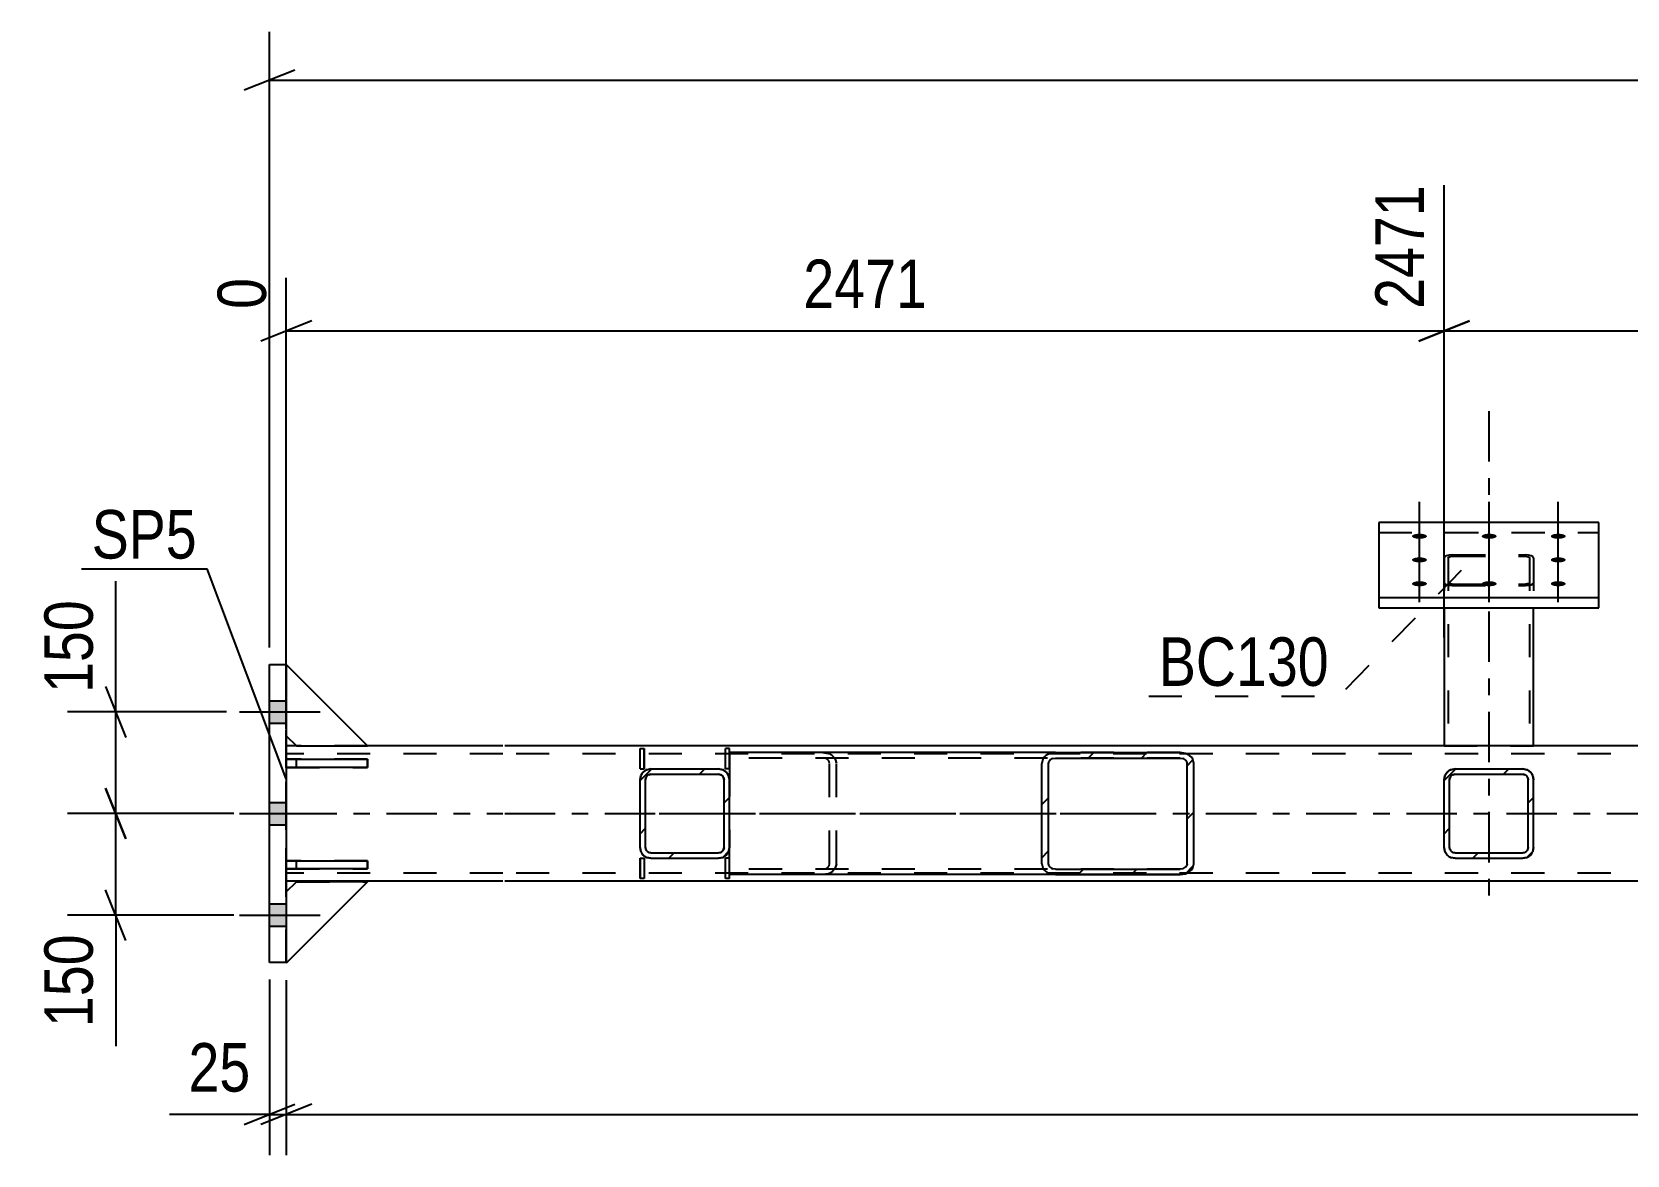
# Model space of a CAD drawing. Header units: millimetres. Extents: x 0 to 12136, y 0 to 297.
# Drawn here: x 11556.4 to 11650.7, y 116.7 to 183 of the extents above; entities that cross this region are included whole.
import ezdxf

# ---------------------------------------------------------------- set-up
doc = ezdxf.new("R2010")
doc.units = ezdxf.units.MM
doc.linetypes.add('DXK_LINE_DOT2', pattern=[3.9198, 1.9599, -1.9599])
doc.linetypes.add('DXK_LINE_DOT3', pattern=[5.9187, 2.979, -0.9799, 0.9799, -0.9799])
doc.styles.add('Arial Narrow', font='ARIALN.TTF', dxfattribs={"height": 0.2})

# ---------------------------------------------------------------- blocks, each defined once
blk = doc.blocks.new('Part-761550640-5494 - 5365')
at = {"color": 7, "linetype": 'DXK_LINE_DOT2'}
for p, q in [((11576.278, 140.073), (11571.478, 140.073)), ((11571.478, 140.073), (11571.478, 139.593)), ((11571.478, 139.593), (11576.278, 139.593)), ((11572.078, 139.593), (11572.078, 140.073)), ((11576.278, 139.593), (11576.278, 140.073))]:
    blk.add_line(p, q, dxfattribs=at)
blk = doc.blocks.new('Part-761550640-5509 - 5365')
at = {"color": 7, "linetype": 'DXK_LINE_DOT2'}
for p, q in [((11576.278, 140.864), (11571.478, 145.664)), ((11571.478, 145.664), (11571.478, 141.464)), ((11571.478, 141.464), (11572.078, 140.864)), ((11572.078, 140.864), (11576.278, 140.864))]:
    blk.add_line(p, q, dxfattribs=at)
blk = doc.blocks.new('Bolt-761550640-5385 - 5365')
at = {"linetype": 'Continuous'}
for points in [[(11571.478, 142.204), (11571.478, 143.524), (11570.478, 143.524), (11570.478, 142.204)], [(11571.478, 142.204), (11571.478, 143.524), (11570.478, 143.524), (11570.478, 142.204)], [(11571.478, 142.204), (11571.478, 143.524), (11570.478, 143.524), (11570.478, 142.204)], [(11571.478, 142.204), (11571.478, 143.524), (11570.478, 143.524), (11570.478, 142.204)], [(11571.478, 136.204), (11571.478, 137.524), (11570.478, 137.524), (11570.478, 136.204)], [(11571.478, 136.204), (11571.478, 137.524), (11570.478, 137.524), (11570.478, 136.204)], [(11571.478, 130.204), (11571.478, 131.524), (11570.478, 131.524), (11570.478, 130.204)], [(11571.478, 130.204), (11571.478, 131.524), (11570.478, 131.524), (11570.478, 130.204)], [(11571.478, 130.204), (11571.478, 131.524), (11570.478, 131.524), (11570.478, 130.204)], [(11571.478, 130.204), (11571.478, 131.524), (11570.478, 131.524), (11570.478, 130.204)]]:
    blk.add_hatch(color=1, dxfattribs=at).paths.add_polyline_path(points)
at = {"color": 1, "linetype": 'Continuous'}
for p, q in [((11570.478, 143.524), (11571.478, 143.524)), ((11570.478, 143.524), (11571.478, 143.524)), ((11570.478, 143.524), (11571.478, 143.524)), ((11570.478, 143.524), (11571.478, 143.524)), ((11568.718, 142.864), (11573.478, 142.864)), ((11568.718, 142.864), (11573.478, 142.864)), ((11568.718, 142.864), (11573.478, 142.864)), ((11568.718, 142.864), (11573.478, 142.864)), ((11570.478, 142.204), (11571.478, 142.204)), ((11570.478, 142.204), (11571.478, 142.204)), ((11570.478, 142.204), (11571.478, 142.204)), ((11570.478, 142.204), (11571.478, 142.204)), ((11568.718, 136.864), (11573.478, 136.864)), ((11568.718, 136.864), (11573.478, 136.864)), ((11570.478, 137.524), (11571.478, 137.524)), ((11570.478, 137.524), (11571.478, 137.524)), ((11570.478, 136.204), (11571.478, 136.204)), ((11570.478, 136.204), (11571.478, 136.204)), ((11570.478, 131.524), (11571.478, 131.524)), ((11570.478, 131.524), (11571.478, 131.524)), ((11570.478, 131.524), (11571.478, 131.524)), ((11570.478, 131.524), (11571.478, 131.524)), ((11568.718, 130.864), (11573.478, 130.864)), ((11568.718, 130.864), (11573.478, 130.864)), ((11568.718, 130.864), (11573.478, 130.864)), ((11568.718, 130.864), (11573.478, 130.864)), ((11570.478, 130.204), (11571.478, 130.204)), ((11570.478, 130.204), (11571.478, 130.204)), ((11570.478, 130.204), (11571.478, 130.204)), ((11570.478, 130.204), (11571.478, 130.204))]:
    blk.add_line(p, q, dxfattribs=at)
blk = doc.blocks.new('Part-761550640-5443 - 5365')
at = {"color": 2, "linetype": 'Continuous'}
for p, q in [((11597.417, 133.024), (11597.417, 134.224)), ((11597.658, 134.224), (11597.418, 134.224)), ((11597.418, 133.024), (11597.418, 134.224)), ((11597.658, 133.024), (11597.658, 134.224)), ((11597.658, 133.024), (11597.418, 133.024))]:
    blk.add_line(p, q, dxfattribs=at)
at = {"color": 7, "linetype": 'DXK_LINE_DOT2'}
for p, q in [((11597.418, 134.224), (11597.417, 134.224)), ((11597.657, 133.024), (11597.657, 134.224)), ((11597.417, 133.024), (11597.418, 133.024))]:
    blk.add_line(p, q, dxfattribs=at)
blk = doc.blocks.new('Part-761550640-5528 - 5365')
at = {"linetype": 'Continuous'}
h = blk.add_hatch(dxfattribs=at)
h.set_pattern_fill('', scale=0.7, style=0, pattern_type=0)
h.set_pattern_definition([(45, (11624.5954, 133.3126), (-1.57154, 1.57154), [])])
h.paths.add_polyline_path([(11624.29, 133.264), (11624.595, 133.313), (11624.854, 133.451), (11625.027, 133.659), (11625.088, 133.904), (11625.088, 139.824), (11625.027, 140.069), (11624.854, 140.276), (11624.595, 140.415), (11624.29, 140.464), (11616.91, 140.464), (11616.604, 140.415), (11616.345, 140.276), (11616.172, 140.069), (11616.112, 139.824), (11616.112, 133.904), (11616.172, 133.659), (11616.345, 133.451), (11616.604, 133.313), (11616.91, 133.264)])
h.paths.add_polyline_path([(11616.757, 133.608), (11616.627, 133.678), (11616.541, 133.781), (11616.511, 133.904), (11616.511, 139.824), (11616.541, 139.946), (11616.627, 140.05), (11616.757, 140.12), (11616.91, 140.144), (11624.29, 140.144), (11624.443, 140.12), (11624.572, 140.05), (11624.659, 139.946), (11624.689, 139.824), (11624.689, 133.904), (11624.659, 133.781), (11624.572, 133.678), (11624.443, 133.608), (11624.29, 133.584), (11616.91, 133.584)])
at = {"color": 2, "linetype": 'Continuous'}
for p, q in [((11616.91, 140.464), (11597.658, 140.464)), ((11616.91, 140.464), (11616.604, 140.415)), ((11616.91, 140.464), (11624.29, 140.464)), ((11624.595, 140.415), (11624.29, 140.464)), ((11597.658, 139.504), (11597.658, 138.864)), ((11616.172, 140.069), (11616.112, 139.824)), ((11616.112, 133.904), (11616.112, 139.824)), ((11616.511, 139.824), (11616.541, 139.946)), ((11616.511, 133.904), (11616.511, 139.824)), ((11616.757, 140.12), (11616.91, 140.144)), ((11616.91, 140.144), (11624.29, 140.144)), ((11624.29, 140.144), (11624.443, 140.12)), ((11624.659, 139.946), (11624.689, 139.824)), ((11624.689, 133.904), (11624.689, 139.824)), ((11625.088, 139.824), (11625.027, 140.069)), ((11625.088, 133.904), (11625.088, 139.824)), ((11597.658, 134.224), (11597.658, 134.864)), ((11616.112, 133.904), (11616.172, 133.659)), ((11616.541, 133.781), (11616.511, 133.904)), ((11624.689, 133.904), (11624.659, 133.781)), ((11625.027, 133.659), (11625.088, 133.904)), ((11616.91, 133.264), (11597.658, 133.264)), ((11616.604, 133.313), (11616.91, 133.264)), ((11616.91, 133.584), (11616.757, 133.608)), ((11616.91, 133.584), (11624.29, 133.584)), ((11616.91, 133.264), (11624.29, 133.264)), ((11624.443, 133.608), (11624.29, 133.584)), ((11624.29, 133.264), (11624.595, 133.313))]:
    blk.add_line(p, q, dxfattribs=at)
at = {"color": 7, "linetype": 'DXK_LINE_DOT2'}
for p, q in [((11597.658, 140.464), (11597.658, 139.504)), ((11603.175, 140.464), (11603.48, 140.415)), ((11624.29, 140.464), (11616.91, 140.464)), ((11624.29, 140.144), (11597.658, 140.144)), ((11597.658, 139.824), (11597.658, 134.864)), ((11603.328, 140.12), (11603.175, 140.144)), ((11603.574, 139.824), (11603.544, 139.946)), ((11603.574, 133.904), (11603.574, 139.824)), ((11603.912, 140.069), (11603.973, 139.824)), ((11603.973, 133.904), (11603.973, 139.824)), ((11597.658, 134.864), (11597.658, 138.864)), ((11597.658, 133.264), (11597.658, 134.224)), ((11603.544, 133.781), (11603.574, 133.904)), ((11603.973, 133.904), (11603.912, 133.659)), ((11624.29, 133.584), (11597.658, 133.584)), ((11603.175, 133.584), (11603.328, 133.608)), ((11603.48, 133.313), (11603.175, 133.264)), ((11624.29, 133.264), (11616.91, 133.264))]:
    blk.add_line(p, q, dxfattribs=at)
at = {"color": 7, "linetype": 'DXK_LINE_DOT3'}
blk.add_line((11593.513, 136.864), (11620.6, 136.864), dxfattribs=at)
at = {"color": 7, "linetype": 'DXK_LINE_DOT2'}
for centre, radius, start, end in [((11603.221, 139.766), 0.369, 29.25104, 73.28223), ((11603.268, 139.708), 0.738, 29.25104, 73.28223), ((11603.221, 133.962), 0.369, 286.71777, 330.74896), ((11603.268, 134.02), 0.738, 286.71777, 330.74896)]:
    blk.add_arc(centre, radius, start, end, dxfattribs=at)
at = {"color": 2, "linetype": 'Continuous'}
for centre, radius, start, end in [((11616.817, 139.708), 0.738, 106.71777, 150.74896), ((11616.863, 139.766), 0.369, 106.71777, 150.74896), ((11624.337, 139.766), 0.369, 29.25104, 73.28223), ((11624.383, 139.708), 0.738, 29.25104, 73.28223), ((11616.817, 134.02), 0.738, 209.25104, 253.28223), ((11616.863, 133.962), 0.369, 209.25104, 253.28223), ((11624.337, 133.962), 0.369, 286.71777, 330.74896), ((11624.383, 134.02), 0.738, 286.71777, 330.74896)]:
    blk.add_arc(centre, radius, start, end, dxfattribs=at)
blk = doc.blocks.new('Part-761550640-5529 - 5365')
at = {"linetype": 'Continuous'}
h = blk.add_hatch(dxfattribs=at)
h.set_pattern_fill('', scale=0.7, style=0, pattern_type=0)
h.set_pattern_definition([(45, (11597.2625, 134.2726), (-1.57154, 1.57154), [])])
h.paths.add_polyline_path([(11597.018, 134.224), (11597.263, 134.273), (11597.47, 134.411), (11597.609, 134.619), (11597.658, 134.864), (11597.658, 138.864), (11597.609, 139.109), (11597.47, 139.316), (11597.263, 139.455), (11597.018, 139.504), (11593.018, 139.504), (11592.773, 139.455), (11592.565, 139.316), (11592.426, 139.109), (11592.378, 138.864), (11592.378, 134.864), (11592.426, 134.619), (11592.565, 134.411), (11592.773, 134.273), (11593.018, 134.224)])
h.paths.add_polyline_path([(11592.895, 134.568), (11592.791, 134.638), (11592.722, 134.741), (11592.698, 134.864), (11592.698, 138.864), (11592.722, 138.986), (11592.791, 139.09), (11592.895, 139.16), (11593.018, 139.184), (11597.018, 139.184), (11597.14, 139.16), (11597.244, 139.09), (11597.313, 138.986), (11597.338, 138.864), (11597.338, 134.864), (11597.313, 134.741), (11597.244, 134.638), (11597.14, 134.568), (11597.018, 134.544), (11593.018, 134.544)])
at = {"color": 7, "linetype": 'DXK_LINE_DOT2'}
for p, q in [((11592.773, 139.455), (11593.018, 139.504)), ((11593.018, 139.504), (11597.018, 139.504)), ((11597.018, 139.504), (11597.263, 139.455)), ((11592.378, 138.864), (11592.426, 139.109)), ((11592.378, 134.864), (11592.378, 138.864)), ((11592.722, 138.986), (11592.698, 138.864)), ((11592.698, 134.864), (11592.698, 138.864)), ((11593.018, 139.184), (11592.895, 139.16)), ((11593.018, 139.184), (11597.018, 139.184)), ((11597.14, 139.16), (11597.018, 139.184)), ((11597.338, 138.864), (11597.313, 138.986)), ((11597.338, 134.864), (11597.338, 138.864)), ((11597.609, 139.109), (11597.658, 138.864)), ((11597.658, 134.864), (11597.658, 138.864)), ((11592.426, 134.619), (11592.378, 134.864)), ((11592.698, 134.864), (11592.722, 134.741)), ((11597.313, 134.741), (11597.338, 134.864)), ((11597.658, 134.864), (11597.609, 134.619)), ((11593.018, 134.224), (11592.773, 134.273)), ((11592.895, 134.568), (11593.018, 134.544)), ((11593.018, 134.544), (11597.018, 134.544)), ((11593.018, 134.224), (11597.018, 134.224)), ((11597.018, 134.544), (11597.14, 134.568)), ((11597.263, 134.273), (11597.018, 134.224))]:
    blk.add_line(p, q, dxfattribs=at)
at = {"color": 2, "linetype": 'Continuous'}
for p, q in [((11593.018, 139.504), (11592.773, 139.455)), ((11593.018, 139.504), (11597.018, 139.504)), ((11597.263, 139.455), (11597.018, 139.504)), ((11592.426, 139.109), (11592.378, 138.864)), ((11592.378, 134.864), (11592.378, 138.864)), ((11592.698, 138.864), (11592.722, 138.986)), ((11592.698, 134.864), (11592.698, 138.864)), ((11592.895, 139.16), (11593.018, 139.184)), ((11593.018, 139.184), (11597.018, 139.184)), ((11597.018, 139.184), (11597.14, 139.16)), ((11597.313, 138.986), (11597.338, 138.864)), ((11597.338, 134.864), (11597.338, 138.864)), ((11597.658, 138.864), (11597.609, 139.109)), ((11597.658, 134.864), (11597.658, 138.864)), ((11592.378, 134.864), (11592.426, 134.619)), ((11592.722, 134.741), (11592.698, 134.864)), ((11597.338, 134.864), (11597.313, 134.741)), ((11597.609, 134.619), (11597.658, 134.864)), ((11592.773, 134.273), (11593.018, 134.224)), ((11593.018, 134.544), (11592.895, 134.568)), ((11593.018, 134.544), (11597.018, 134.544)), ((11593.018, 134.224), (11597.018, 134.224)), ((11597.14, 134.568), (11597.018, 134.544)), ((11597.018, 134.224), (11597.263, 134.273))]:
    blk.add_line(p, q, dxfattribs=at)
at = {"color": 7, "linetype": 'DXK_LINE_DOT3'}
blk.add_line((11595.018, 136.864), (11595.018, 136.864), dxfattribs=at)
at = {"color": 7, "linetype": 'DXK_LINE_DOT2'}
for centre, radius, start, end in [((11593.018, 138.864), 0.64, 112.5, 157.5), ((11593.018, 138.864), 0.32, 112.5, 157.5), ((11597.018, 138.864), 0.32, 22.5, 67.5), ((11597.018, 138.864), 0.64, 22.5, 67.5), ((11593.018, 134.864), 0.64, 202.5, 247.5), ((11593.018, 134.864), 0.32, 202.5, 247.5), ((11597.018, 134.864), 0.32, 292.5, 337.5), ((11597.018, 134.864), 0.64, 292.5, 337.5)]:
    blk.add_arc(centre, radius, start, end, dxfattribs=at)
at = {"color": 2, "linetype": 'Continuous'}
for centre, radius, start, end in [((11593.018, 138.864), 0.64, 112.5, 157.5), ((11593.018, 138.864), 0.32, 112.5, 157.5), ((11597.018, 138.864), 0.32, 22.5, 67.5), ((11597.018, 138.864), 0.64, 22.5, 67.5), ((11593.018, 134.864), 0.64, 202.5, 247.5), ((11593.018, 134.864), 0.32, 202.5, 247.5), ((11597.018, 134.864), 0.32, 292.5, 337.5), ((11597.018, 134.864), 0.64, 292.5, 337.5)]:
    blk.add_arc(centre, radius, start, end, dxfattribs=at)
blk = doc.blocks.new('Part-761550640-5534 - 5365')
at = {"color": 7, "linetype": 'DXK_LINE_DOT3'}
blk.add_line((11642.52, 160.634), (11642.52, 131.467), dxfattribs=at)
at = {"color": 7, "linetype": 'DXK_LINE_DOT2'}
for p, q in [((11639.917, 152.039), (11639.88, 151.976)), ((11639.88, 151.976), (11639.88, 149.014)), ((11640.021, 152.092), (11639.917, 152.039)), ((11640.177, 152.128), (11640.021, 152.092)), ((11640.12, 151.976), (11640.139, 152.007)), ((11640.12, 151.976), (11640.12, 140.864)), ((11640.139, 152.007), (11640.191, 152.034)), ((11640.36, 152.14), (11640.177, 152.128)), ((11640.191, 152.034), (11640.269, 152.052)), ((11640.269, 152.052), (11640.36, 152.058)), ((11640.36, 152.14), (11644.68, 152.14)), ((11640.36, 152.058), (11644.68, 152.058)), ((11644.864, 152.128), (11644.68, 152.14)), ((11644.68, 152.058), (11644.772, 152.052)), ((11644.772, 152.052), (11644.85, 152.034)), ((11644.85, 152.034), (11644.902, 152.007)), ((11645.02, 152.092), (11644.864, 152.128)), ((11644.902, 152.007), (11644.92, 151.976)), ((11644.92, 151.976), (11644.92, 140.864)), ((11645.124, 152.039), (11645.02, 152.092)), ((11645.16, 151.976), (11645.124, 152.039)), ((11645.16, 151.976), (11645.16, 149.014)), ((11639.88, 150.498), (11639.917, 150.435)), ((11639.917, 150.435), (11640.021, 150.382)), ((11640.021, 150.382), (11640.177, 150.347)), ((11640.139, 150.467), (11640.12, 150.498)), ((11640.191, 150.44), (11640.139, 150.467)), ((11640.177, 150.347), (11640.36, 150.334)), ((11640.269, 150.422), (11640.191, 150.44)), ((11640.36, 150.416), (11640.269, 150.422)), ((11640.36, 150.416), (11644.68, 150.416)), ((11640.36, 150.334), (11644.68, 150.334)), ((11644.772, 150.422), (11644.68, 150.416)), ((11644.68, 150.334), (11644.864, 150.347)), ((11644.85, 150.44), (11644.772, 150.422)), ((11644.902, 150.467), (11644.85, 150.44)), ((11644.864, 150.347), (11645.02, 150.382)), ((11644.92, 150.498), (11644.902, 150.467)), ((11645.02, 150.382), (11645.124, 150.435)), ((11645.124, 150.435), (11645.16, 150.498)), ((11639.88, 140.864), (11645.16, 140.864))]:
    blk.add_line(p, q, dxfattribs=at)
at = {"color": 2, "linetype": 'Continuous'}
for p, q in [((11639.88, 149.014), (11639.88, 140.864)), ((11645.16, 140.864), (11645.16, 149.014))]:
    blk.add_line(p, q, dxfattribs=at)
blk = doc.blocks.new('Part-761550640-5427 - 5365')
at = {"color": 2, "linetype": 'Continuous'}
for p, q in [((11572.078, 140.864), (11571.478, 140.864)), ((11584.278, 140.864), (11576.278, 140.864)), ((12119.222, 140.864), (11584.378, 140.864)), ((11584.278, 132.864), (11571.478, 132.864)), ((12124.022, 132.864), (11584.378, 132.864))]:
    blk.add_line(p, q, dxfattribs=at)
at = {"color": 7, "linetype": 'DXK_LINE_DOT2'}
for p, q in [((11571.478, 132.864), (11571.478, 140.864)), ((11576.278, 140.864), (11572.078, 140.864)), ((11584.278, 140.384), (11571.478, 140.384)), ((12124.022, 140.384), (11584.378, 140.384)), ((11584.278, 133.344), (11571.478, 133.344)), ((12124.022, 133.344), (11584.378, 133.344))]:
    blk.add_line(p, q, dxfattribs=at)
at = {"color": 7, "linetype": 'DXK_LINE_DOT3'}
for p, q in [((11571.478, 136.864), (11584.278, 136.864)), ((11584.378, 136.864), (12124.022, 136.864))]:
    blk.add_line(p, q, dxfattribs=at)
blk = doc.blocks.new('Part-761550640-5492 - 5365')
at = {"color": 2, "linetype": 'Continuous'}
for p, q in [((11570.478, 145.664), (11571.478, 145.664)), ((11570.478, 128.064), (11570.478, 145.664)), ((11571.478, 145.664), (11571.478, 128.064)), ((11571.478, 128.064), (11570.478, 128.064))]:
    blk.add_line(p, q, dxfattribs=at)
at = {"color": 7, "linetype": 'DXK_LINE_DOT2'}
for p, q in [((11570.478, 128.064), (11570.478, 145.664)), ((11571.478, 128.064), (11571.478, 145.664))]:
    blk.add_line(p, q, dxfattribs=at)
blk = doc.blocks.new('Part-761550640-5438 - 5365')
at = {"color": 2, "linetype": 'Continuous'}
for p, q in [((11592.378, 140.704), (11592.378, 140.704)), ((11592.378, 140.704), (11592.618, 140.704)), ((11592.378, 139.504), (11592.378, 140.704)), ((11592.618, 140.704), (11592.618, 140.704)), ((11592.618, 139.504), (11592.618, 140.704)), ((11592.378, 139.504), (11592.618, 139.504)), ((11592.618, 139.504), (11592.618, 139.504))]:
    blk.add_line(p, q, dxfattribs=at)
at = {"color": 7, "linetype": 'DXK_LINE_DOT2'}
for p, q in [((11592.378, 139.504), (11592.378, 140.704)), ((11592.618, 140.704), (11592.618, 139.504)), ((11592.618, 139.504), (11592.618, 139.504))]:
    blk.add_line(p, q, dxfattribs=at)
blk = doc.blocks.new('Part-761550640-5503 - 5365')
at = {"color": 2, "linetype": 'Continuous'}
for p, q in [((11571.478, 132.233), (11572.078, 132.833)), ((11576.278, 132.833), (11571.478, 128.033)), ((11576.278, 132.833), (11572.078, 132.833)), ((11571.478, 128.033), (11571.478, 128.064))]:
    blk.add_line(p, q, dxfattribs=at)
at = {"color": 7, "linetype": 'DXK_LINE_DOT2'}
blk.add_line((11571.478, 128.064), (11571.478, 132.233), dxfattribs=at)
blk = doc.blocks.new('Part-761550640-5439 - 5365')
at = {"color": 2, "linetype": 'Continuous'}
for p, q in [((11592.378, 134.224), (11592.378, 134.224)), ((11592.378, 134.224), (11592.378, 133.024)), ((11592.378, 134.224), (11592.618, 134.224)), ((11592.618, 134.224), (11592.618, 134.224)), ((11592.618, 134.224), (11592.618, 133.024)), ((11592.618, 133.024), (11592.378, 133.024)), ((11592.618, 133.024), (11592.618, 133.024))]:
    blk.add_line(p, q, dxfattribs=at)
at = {"color": 7, "linetype": 'DXK_LINE_DOT2'}
for p, q in [((11592.378, 133.024), (11592.378, 134.224)), ((11592.618, 134.224), (11592.618, 133.024))]:
    blk.add_line(p, q, dxfattribs=at)
blk = doc.blocks.new('Part-761550640-5506 - 5365')
at = {"color": 7, "linetype": 'DXK_LINE_DOT2'}
for p, q in [((11571.478, 132.233), (11572.078, 132.833)), ((11576.278, 132.833), (11571.478, 128.033)), ((11571.478, 128.033), (11571.478, 132.233)), ((11572.078, 132.833), (11576.278, 132.833))]:
    blk.add_line(p, q, dxfattribs=at)
blk = doc.blocks.new('Part-761550640-5442 - 5365')
at = {"color": 2, "linetype": 'Continuous'}
for p, q in [((11597.417, 139.504), (11597.417, 140.704)), ((11597.658, 140.704), (11597.418, 140.704)), ((11597.418, 139.504), (11597.418, 140.704)), ((11597.658, 139.504), (11597.658, 140.704)), ((11597.658, 139.504), (11597.418, 139.504))]:
    blk.add_line(p, q, dxfattribs=at)
at = {"color": 7, "linetype": 'DXK_LINE_DOT2'}
for p, q in [((11597.417, 140.704), (11597.418, 140.704)), ((11597.657, 139.504), (11597.657, 140.704)), ((11597.417, 139.504), (11597.418, 139.504))]:
    blk.add_line(p, q, dxfattribs=at)
blk = doc.blocks.new('Part-761550640-5469 - 5365')
at = {"linetype": 'Continuous'}
h = blk.add_hatch(dxfattribs=at)
h.set_pattern_fill('', scale=0.7, style=0, pattern_type=0)
h.set_pattern_definition([(45, (11644.7656, 134.2726), (-1.57154, 1.57154), [])])
h.paths.add_polyline_path([(11644.521, 134.224), (11644.766, 134.273), (11644.973, 134.411), (11645.112, 134.619), (11645.161, 134.864), (11645.161, 138.864), (11645.112, 139.109), (11644.973, 139.316), (11644.766, 139.455), (11644.521, 139.504), (11640.521, 139.504), (11640.276, 139.455), (11640.068, 139.316), (11639.929, 139.109), (11639.881, 138.864), (11639.881, 134.864), (11639.929, 134.619), (11640.068, 134.411), (11640.276, 134.273), (11640.521, 134.224)])
h.paths.add_polyline_path([(11640.398, 134.568), (11640.294, 134.638), (11640.225, 134.741), (11640.201, 134.864), (11640.201, 138.864), (11640.225, 138.986), (11640.294, 139.09), (11640.398, 139.16), (11640.521, 139.184), (11644.521, 139.184), (11644.643, 139.16), (11644.747, 139.09), (11644.816, 138.986), (11644.841, 138.864), (11644.841, 134.864), (11644.816, 134.741), (11644.747, 134.638), (11644.643, 134.568), (11644.521, 134.544), (11640.521, 134.544)])
at = {"color": 7, "linetype": 'DXK_LINE_DOT2'}
for p, q in [((11640.276, 139.455), (11640.521, 139.504)), ((11640.521, 139.504), (11644.521, 139.504)), ((11644.521, 139.504), (11644.766, 139.455)), ((11639.881, 138.864), (11639.929, 139.109)), ((11639.881, 134.864), (11639.881, 138.864)), ((11640.225, 138.986), (11640.201, 138.864)), ((11640.201, 134.864), (11640.201, 138.864)), ((11640.521, 139.184), (11640.398, 139.16)), ((11640.521, 139.184), (11644.521, 139.184)), ((11644.643, 139.16), (11644.521, 139.184)), ((11644.841, 138.864), (11644.816, 138.986)), ((11644.841, 134.864), (11644.841, 138.864)), ((11645.112, 139.109), (11645.161, 138.864)), ((11645.161, 134.864), (11645.161, 138.864)), ((11639.929, 134.619), (11639.881, 134.864)), ((11640.201, 134.864), (11640.225, 134.741)), ((11644.816, 134.741), (11644.841, 134.864)), ((11645.161, 134.864), (11645.112, 134.619)), ((11640.521, 134.224), (11640.276, 134.273)), ((11640.398, 134.568), (11640.521, 134.544)), ((11640.521, 134.544), (11644.521, 134.544)), ((11640.521, 134.224), (11644.521, 134.224)), ((11644.521, 134.544), (11644.643, 134.568)), ((11644.766, 134.273), (11644.521, 134.224))]:
    blk.add_line(p, q, dxfattribs=at)
at = {"color": 2, "linetype": 'Continuous'}
for p, q in [((11640.521, 139.504), (11640.276, 139.455)), ((11640.521, 139.504), (11644.521, 139.504)), ((11644.766, 139.455), (11644.521, 139.504)), ((11639.929, 139.109), (11639.881, 138.864)), ((11639.881, 134.864), (11639.881, 138.864)), ((11640.201, 138.864), (11640.225, 138.986)), ((11640.201, 134.864), (11640.201, 138.864)), ((11640.398, 139.16), (11640.521, 139.184)), ((11640.521, 139.184), (11644.521, 139.184)), ((11644.521, 139.184), (11644.643, 139.16)), ((11644.816, 138.986), (11644.841, 138.864)), ((11644.841, 134.864), (11644.841, 138.864)), ((11645.161, 138.864), (11645.112, 139.109)), ((11645.161, 134.864), (11645.161, 138.864)), ((11639.881, 134.864), (11639.929, 134.619)), ((11640.225, 134.741), (11640.201, 134.864)), ((11644.841, 134.864), (11644.816, 134.741)), ((11645.112, 134.619), (11645.161, 134.864)), ((11640.276, 134.273), (11640.521, 134.224)), ((11640.521, 134.544), (11640.398, 134.568)), ((11640.521, 134.544), (11644.521, 134.544)), ((11640.521, 134.224), (11644.521, 134.224)), ((11644.643, 134.568), (11644.521, 134.544)), ((11644.521, 134.224), (11644.766, 134.273))]:
    blk.add_line(p, q, dxfattribs=at)
at = {"color": 7, "linetype": 'DXK_LINE_DOT2'}
for centre, radius, start, end in [((11640.521, 138.864), 0.64, 112.5, 157.5), ((11640.521, 138.864), 0.32, 112.5, 157.5), ((11644.521, 138.864), 0.32, 22.5, 67.5), ((11644.521, 138.864), 0.64, 22.5, 67.5), ((11640.521, 134.864), 0.64, 202.5, 247.5), ((11640.521, 134.864), 0.32, 202.5, 247.5), ((11644.521, 134.864), 0.32, 292.5, 337.5), ((11644.521, 134.864), 0.64, 292.5, 337.5)]:
    blk.add_arc(centre, radius, start, end, dxfattribs=at)
at = {"color": 2, "linetype": 'Continuous'}
for centre, radius, start, end in [((11640.521, 138.864), 0.64, 112.5, 157.5), ((11640.521, 138.864), 0.32, 112.5, 157.5), ((11644.521, 138.864), 0.32, 22.5, 67.5), ((11644.521, 138.864), 0.64, 22.5, 67.5), ((11640.521, 134.864), 0.64, 202.5, 247.5), ((11640.521, 134.864), 0.32, 202.5, 247.5), ((11644.521, 134.864), 0.32, 292.5, 337.5), ((11644.521, 134.864), 0.64, 292.5, 337.5)]:
    blk.add_arc(centre, radius, start, end, dxfattribs=at)
blk = doc.blocks.new('Part-761550640-5495 - 5365')
at = {"color": 7, "linetype": 'DXK_LINE_DOT2'}
for p, q in [((11576.278, 134.073), (11571.478, 134.073)), ((11571.478, 134.073), (11571.478, 133.593)), ((11572.078, 133.593), (11572.078, 134.073)), ((11576.278, 133.593), (11576.278, 134.073)), ((11571.478, 133.593), (11576.278, 133.593))]:
    blk.add_line(p, q, dxfattribs=at)
blk = doc.blocks.new('Part-761550640-5496 - 5365')
at = {"color": 2, "linetype": 'Continuous'}
for p, q in [((11571.478, 140.073), (11576.278, 140.073)), ((11571.478, 139.593), (11571.478, 140.073)), ((11576.278, 139.593), (11571.478, 139.593)), ((11576.278, 140.073), (11576.278, 139.593))]:
    blk.add_line(p, q, dxfattribs=at)
at = {"color": 7, "linetype": 'DXK_LINE_DOT2'}
blk.add_line((11572.078, 139.593), (11572.078, 140.073), dxfattribs=at)
blk = doc.blocks.new('Part-761550640-5497 - 5365')
at = {"color": 2, "linetype": 'Continuous'}
for p, q in [((11571.478, 134.073), (11576.278, 134.073)), ((11571.478, 133.593), (11571.478, 134.073)), ((11576.278, 134.073), (11576.278, 133.593)), ((11576.278, 133.593), (11571.478, 133.593))]:
    blk.add_line(p, q, dxfattribs=at)
at = {"color": 7, "linetype": 'DXK_LINE_DOT2'}
blk.add_line((11572.078, 133.593), (11572.078, 134.073), dxfattribs=at)
blk = doc.blocks.new('Part-761550640-5500 - 5365')
at = {"color": 7, "linetype": 'DXK_LINE_DOT2'}
for p, q in [((11571.478, 132.233), (11572.078, 132.833)), ((11576.278, 132.833), (11571.478, 128.033)), ((11571.478, 128.033), (11571.478, 132.233)), ((11572.078, 132.833), (11576.278, 132.833))]:
    blk.add_line(p, q, dxfattribs=at)
blk = doc.blocks.new('Part-761550640-5512 - 5365')
at = {"color": 2, "linetype": 'Continuous'}
for p, q in [((11576.278, 140.864), (11571.478, 145.664)), ((11571.478, 141.464), (11572.078, 140.864)), ((11572.078, 140.864), (11576.278, 140.864))]:
    blk.add_line(p, q, dxfattribs=at)
at = {"color": 7, "linetype": 'DXK_LINE_DOT2'}
blk.add_line((11571.478, 145.664), (11571.478, 141.464), dxfattribs=at)
blk = doc.blocks.new('Part-761550640-5515 - 5365')
at = {"color": 7, "linetype": 'DXK_LINE_DOT2'}
for p, q in [((11576.278, 140.864), (11571.478, 145.664)), ((11571.478, 145.664), (11571.478, 141.464)), ((11571.478, 141.464), (11572.078, 140.864)), ((11572.078, 140.864), (11576.278, 140.864))]:
    blk.add_line(p, q, dxfattribs=at)
blk = doc.blocks.new('Part-761550640-5543 - 5365')
at = {"color": 2, "linetype": 'Continuous'}
for p, q in [((11649.02, 154.062), (11636.02, 154.062)), ((11636.02, 154.062), (11636.02, 149.014)), ((11649.02, 149.014), (11649.02, 154.062)), ((11636.02, 149.615), (11649.02, 149.615)), ((11636.02, 149.014), (11649.02, 149.014))]:
    blk.add_line(p, q, dxfattribs=at)
at = {"color": 7, "linetype": 'DXK_LINE_DOT2'}
blk.add_line((11636.02, 153.46), (11649.02, 153.46), dxfattribs=at)
blk = doc.blocks.new('Bolt-761550640-5544 - 5365')
at = {"linetype": 'Continuous'}
for points in [[(11638.42, 153.09), (11638.329, 153.094), (11638.242, 153.103), (11638.162, 153.119), (11638.093, 153.14), (11638.039, 153.166), (11638.002, 153.194), (11637.983, 153.225), (11637.983, 153.256), (11638.002, 153.287), (11638.039, 153.316), (11638.093, 153.341), (11638.162, 153.363), (11638.242, 153.378), (11638.329, 153.388), (11638.42, 153.391), (11638.512, 153.388), (11638.599, 153.378), (11638.679, 153.363), (11638.747, 153.341), (11638.802, 153.316), (11638.839, 153.287), (11638.858, 153.256), (11638.858, 153.225), (11638.839, 153.194), (11638.802, 153.166), (11638.747, 153.14), (11638.679, 153.119), (11638.599, 153.103), (11638.512, 153.094)], [(11642.54, 153.09), (11642.449, 153.094), (11642.362, 153.103), (11642.282, 153.119), (11642.213, 153.14), (11642.159, 153.166), (11642.122, 153.194), (11642.103, 153.225), (11642.103, 153.256), (11642.122, 153.287), (11642.159, 153.316), (11642.213, 153.341), (11642.282, 153.363), (11642.362, 153.378), (11642.449, 153.388), (11642.54, 153.391), (11642.632, 153.388), (11642.719, 153.378), (11642.799, 153.363), (11642.867, 153.341), (11642.922, 153.316), (11642.959, 153.287), (11642.978, 153.256), (11642.978, 153.225), (11642.959, 153.194), (11642.922, 153.166), (11642.867, 153.14), (11642.799, 153.119), (11642.719, 153.103), (11642.632, 153.094)], [(11646.62, 153.09), (11646.529, 153.094), (11646.442, 153.103), (11646.362, 153.119), (11646.293, 153.14), (11646.239, 153.166), (11646.202, 153.194), (11646.183, 153.225), (11646.183, 153.256), (11646.202, 153.287), (11646.239, 153.316), (11646.293, 153.341), (11646.362, 153.363), (11646.442, 153.378), (11646.529, 153.388), (11646.62, 153.391), (11646.712, 153.388), (11646.799, 153.378), (11646.879, 153.363), (11646.947, 153.341), (11647.002, 153.316), (11647.039, 153.287), (11647.058, 153.256), (11647.058, 153.225), (11647.039, 153.194), (11647.002, 153.166), (11646.947, 153.14), (11646.879, 153.119), (11646.799, 153.103), (11646.712, 153.094)], [(11638.42, 151.695), (11638.329, 151.698), (11638.242, 151.708), (11638.162, 151.724), (11638.093, 151.745), (11638.039, 151.77), (11638.002, 151.799), (11637.983, 151.83), (11637.983, 151.861), (11638.002, 151.892), (11638.039, 151.921), (11638.093, 151.946), (11638.162, 151.967), (11638.242, 151.983), (11638.329, 151.993), (11638.42, 151.996), (11638.512, 151.993), (11638.599, 151.983), (11638.679, 151.967), (11638.747, 151.946), (11638.802, 151.921), (11638.839, 151.892), (11638.858, 151.861), (11638.858, 151.83), (11638.839, 151.799), (11638.802, 151.77), (11638.747, 151.745), (11638.679, 151.724), (11638.599, 151.708), (11638.512, 151.698)], [(11646.62, 151.695), (11646.529, 151.698), (11646.442, 151.708), (11646.362, 151.724), (11646.293, 151.745), (11646.239, 151.77), (11646.202, 151.799), (11646.183, 151.83), (11646.183, 151.861), (11646.202, 151.892), (11646.239, 151.921), (11646.293, 151.946), (11646.362, 151.967), (11646.442, 151.983), (11646.529, 151.993), (11646.62, 151.996), (11646.712, 151.993), (11646.799, 151.983), (11646.879, 151.967), (11646.947, 151.946), (11647.002, 151.921), (11647.039, 151.892), (11647.058, 151.861), (11647.058, 151.83), (11647.039, 151.799), (11647.002, 151.77), (11646.947, 151.745), (11646.879, 151.724), (11646.799, 151.708), (11646.712, 151.698)], [(11638.42, 150.286), (11638.329, 150.289), (11638.242, 150.299), (11638.162, 150.314), (11638.093, 150.336), (11638.039, 150.361), (11638.002, 150.39), (11637.983, 150.42), (11637.983, 150.452), (11638.002, 150.483), (11638.039, 150.511), (11638.093, 150.537), (11638.162, 150.558), (11638.242, 150.574), (11638.329, 150.583), (11638.42, 150.587), (11638.512, 150.583), (11638.599, 150.574), (11638.679, 150.558), (11638.747, 150.537), (11638.802, 150.511), (11638.839, 150.483), (11638.858, 150.452), (11638.858, 150.42), (11638.839, 150.39), (11638.802, 150.361), (11638.747, 150.336), (11638.679, 150.314), (11638.599, 150.299), (11638.512, 150.289)], [(11642.54, 150.286), (11642.449, 150.289), (11642.362, 150.299), (11642.282, 150.314), (11642.213, 150.336), (11642.159, 150.361), (11642.122, 150.39), (11642.103, 150.42), (11642.103, 150.452), (11642.122, 150.483), (11642.159, 150.511), (11642.213, 150.537), (11642.282, 150.558), (11642.362, 150.574), (11642.449, 150.583), (11642.54, 150.587), (11642.632, 150.583), (11642.719, 150.574), (11642.799, 150.558), (11642.867, 150.537), (11642.922, 150.511), (11642.959, 150.483), (11642.978, 150.452), (11642.978, 150.42), (11642.959, 150.39), (11642.922, 150.361), (11642.867, 150.336), (11642.799, 150.314), (11642.719, 150.299), (11642.632, 150.289)], [(11646.62, 150.286), (11646.529, 150.289), (11646.442, 150.299), (11646.362, 150.314), (11646.293, 150.336), (11646.239, 150.361), (11646.202, 150.39), (11646.183, 150.42), (11646.183, 150.452), (11646.202, 150.483), (11646.239, 150.511), (11646.293, 150.537), (11646.362, 150.558), (11646.442, 150.574), (11646.529, 150.583), (11646.62, 150.587), (11646.712, 150.583), (11646.799, 150.574), (11646.879, 150.558), (11646.947, 150.537), (11647.002, 150.511), (11647.039, 150.483), (11647.058, 150.452), (11647.058, 150.42), (11647.039, 150.39), (11647.002, 150.361), (11646.947, 150.336), (11646.879, 150.314), (11646.799, 150.299), (11646.712, 150.289)]]:
    blk.add_hatch(color=1, dxfattribs=at).paths.add_polyline_path(points)
at = {"color": 1, "linetype": 'Continuous'}
for p, q in [((11638.42, 152.151), (11638.42, 155.271)), ((11642.54, 152.151), (11642.54, 155.271)), ((11646.62, 152.151), (11646.62, 155.271)), ((11638.42, 150.755), (11638.42, 153.875)), ((11646.62, 150.755), (11646.62, 153.875)), ((11638.42, 149.346), (11638.42, 152.466)), ((11642.54, 149.346), (11642.54, 152.466)), ((11646.62, 149.346), (11646.62, 152.466))]:
    blk.add_line(p, q, dxfattribs=at)
blk = doc.blocks.new('StraightDimension-761550640-5566 - 5365')
at = {"color": 7, "linetype": 'Continuous'}
for p, q in [((11570.478, 127.064), (11570.478, 116.694)), ((11571.478, 127.033), (11571.478, 116.694)), ((11568.978, 118.494), (11571.978, 119.694)), ((11572.978, 119.694), (11569.978, 118.494)), ((11570.478, 119.094), (11564.572, 119.094)), ((11570.478, 119.094), (11564.572, 119.094)), ((11570.478, 119.094), (11571.478, 119.094))]:
    blk.add_line(p, q, dxfattribs=at)
at = {"color": 0}
blk.add_wipeout([(11569.953, 119.844), (11569.953, 124.044), (11565.097, 124.044), (11565.097, 119.844)], dxfattribs=at)
at = {"color": 3, "style": 'Arial Narrow'}
blk.add_text('25', height=2.8633, dxfattribs=at).set_placement((11565.697, 120.444))
blk = doc.blocks.new('StraightDimension-761550640-5589 - 5365')
at = {"color": 7, "linetype": 'Continuous'}
for p, q in [((11571.478, 127.033), (11571.478, 116.694)), ((11572.978, 119.694), (11569.978, 118.494)), ((11571.478, 119.094), (12124.022, 119.094))]:
    blk.add_line(p, q, dxfattribs=at)
blk = doc.blocks.new('StraightDimension-761550640-5699 - 5365')
at = {"color": 7, "linetype": 'Continuous'}
for p, q in [((11639.88, 147.255), (11639.88, 173.979)), ((11782.383, 143.182), (11782.383, 173.979)), ((11641.38, 165.967), (11638.38, 164.767)), ((11780.883, 164.767), (11783.883, 165.967)), ((11639.88, 165.367), (11782.383, 165.367))]:
    blk.add_line(p, q, dxfattribs=at)
at = {"color": 0}
blk.add_wipeout([(11715.388, 166.117), (11715.388, 170.317), (11706.875, 170.317), (11706.875, 166.117)], dxfattribs=at)
at = {"color": 3, "style": 'Arial Narrow'}
blk.add_text('3563', height=2.8633, dxfattribs=at).set_placement((11707.475, 166.717))
at = {"color": 0, "linetype": 'Continuous'}
blk.add_wipeout([(11781.783, 174.579), (11777.583, 174.579), (11777.583, 166.067), (11781.783, 166.067)], dxfattribs=at)
at = {"color": 3, "linetype": 'Continuous', "style": 'Arial Narrow'}
blk.add_text('6033', height=2.8633, rotation=90.00021, dxfattribs=at).set_placement((11781.183, 166.667))
blk = doc.blocks.new('StraightDimension-761550640-5713 - 5365')
at = {"color": 7, "linetype": 'Continuous'}
for p, q in [((11639.88, 147.255), (11639.88, 173.979)), ((11571.478, 141.864), (11571.478, 168.495)), ((11572.978, 165.967), (11569.978, 164.767)), ((11638.38, 164.767), (11641.38, 165.967)), ((11571.478, 165.367), (11639.88, 165.367))]:
    blk.add_line(p, q, dxfattribs=at)
at = {"color": 0}
blk.add_wipeout([(11609.935, 166.117), (11609.935, 170.317), (11601.423, 170.317), (11601.423, 166.117)], dxfattribs=at)
at = {"color": 3, "style": 'Arial Narrow'}
blk.add_text('2471', height=2.8633, dxfattribs=at).set_placement((11602.023, 166.717))
at = {"color": 0, "linetype": 'Continuous'}
for points in [[(11639.28, 174.579), (11635.08, 174.579), (11635.08, 166.067), (11639.28, 166.067)], [(11570.878, 169.095), (11566.678, 169.095), (11566.678, 166.067), (11570.878, 166.067)]]:
    blk.add_wipeout(points, dxfattribs=at)
at = {"color": 3, "linetype": 'Continuous', "style": 'Arial Narrow'}
for s, height, p in [('2471', 2.8633, (11638.68, 166.667)), ('0', 2.863, (11570.278, 166.667))]:
    blk.add_text(s, height=height, rotation=90.00021, dxfattribs=at).set_placement(p)
blk = doc.blocks.new('StraightDimension-761550640-5731 - 5365')
at = {"color": 7, "linetype": 'Continuous'}
for p, q in [((11560.797, 138.364), (11561.997, 135.364)), ((11568.384, 136.864), (11558.547, 136.864)), ((11561.397, 130.864), (11561.397, 136.864)), ((11561.997, 129.364), (11560.797, 132.364)), ((11568.384, 130.864), (11558.547, 130.864)), ((11561.397, 130.864), (11561.397, 123.129)), ((11561.397, 130.864), (11561.397, 123.129))]:
    blk.add_line(p, q, dxfattribs=at)
at = {"color": 0}
blk.add_wipeout([(11560.647, 130.339), (11556.447, 130.339), (11556.447, 123.654), (11560.647, 123.654)], dxfattribs=at)
at = {"color": 3, "style": 'Arial Narrow'}
blk.add_text('150', height=2.8633, rotation=90.00021, dxfattribs=at).set_placement((11560.047, 124.254))
blk = doc.blocks.new('StraightDimension-761550640-5741 - 5365')
at = {"color": 7, "linetype": 'Continuous'}
for p, q in [((11561.397, 142.864), (11561.397, 150.598)), ((11561.397, 142.864), (11561.397, 150.598)), ((11560.797, 144.364), (11561.997, 141.364)), ((11567.937, 142.864), (11558.547, 142.864)), ((11561.397, 136.864), (11561.397, 142.864)), ((11561.997, 135.364), (11560.797, 138.364)), ((11568.384, 136.864), (11558.547, 136.864))]:
    blk.add_line(p, q, dxfattribs=at)
at = {"color": 0}
blk.add_wipeout([(11560.647, 150.073), (11556.447, 150.073), (11556.447, 143.389), (11560.647, 143.389)], dxfattribs=at)
at = {"color": 3, "style": 'Arial Narrow'}
blk.add_text('150', height=2.8633, rotation=90.00021, dxfattribs=at).set_placement((11560.047, 143.989))
blk = doc.blocks.new('StraightDimension-761550640-5752 - 5365')
at = {"color": 7, "linetype": 'Continuous'}
for p, q in [((11570.478, 146.664), (11570.478, 183.027)), ((11571.978, 180.777), (11568.978, 179.577)), ((11570.478, 180.177), (12125.022, 180.177))]:
    blk.add_line(p, q, dxfattribs=at)
blk = doc.blocks.new('Mark-761550640-5488 - 5365')
at = {"color": 30, "linetype": 'Continuous'}
for p in [(11559.382, 151.325), (11571.478, 138.909)]:
    blk.add_line(p, (11566.793, 151.325), dxfattribs=at)
at = {"color": 0}
blk.add_wipeout([(11566.193, 151.925), (11566.193, 154.925), (11559.982, 154.925), (11559.982, 151.925)], dxfattribs=at)
blk.add_wipeout([(11566.193, 151.925), (11566.193, 154.925), (11559.982, 154.925), (11559.982, 151.925)], dxfattribs=at)
at = {"color": 3, "style": 'Arial Narrow'}
blk.add_text('SP5', height=2.8633, dxfattribs=at).set_placement((11559.982, 151.925))
blk = doc.blocks.new('Mark-761550640-5530 - 5365')
at = {"color": 30, "linetype": 'DXK_LINE_DOT2'}
for p in [(11640.892, 151.217), (11622.428, 143.806)]:
    blk.add_line(p, (11633.677, 143.806), dxfattribs=at)
at = {"color": 0}
blk.add_wipeout([(11633.077, 144.406), (11633.077, 147.406), (11623.028, 147.406), (11623.028, 144.406)], dxfattribs=at)
blk.add_wipeout([(11633.077, 144.406), (11633.077, 147.406), (11623.028, 147.406), (11623.028, 144.406)], dxfattribs=at)
at = {"color": 3, "style": 'Arial Narrow'}
blk.add_text('BC130', height=2.8633, dxfattribs=at).set_placement((11623.028, 144.406))

msp = doc.modelspace()

# ---------------------------------------------------------------- block references
for name in ['Part-761550640-5534 - 5365', 'Bolt-761550640-5544 - 5365', 'Part-761550640-5543 - 5365', 'Part-761550640-5492 - 5365', 'Part-761550640-5509 - 5365', 'Part-761550640-5512 - 5365', 'Part-761550640-5515 - 5365', 'Bolt-761550640-5385 - 5365', 'Part-761550640-5427 - 5365', 'Part-761550640-5438 - 5365', 'Part-761550640-5528 - 5365', 'Part-761550640-5442 - 5365', 'Part-761550640-5494 - 5365', 'Part-761550640-5496 - 5365', 'Part-761550640-5529 - 5365', 'Part-761550640-5469 - 5365', 'Part-761550640-5495 - 5365', 'Part-761550640-5497 - 5365', 'Part-761550640-5439 - 5365', 'Part-761550640-5443 - 5365', 'Part-761550640-5503 - 5365', 'Part-761550640-5506 - 5365', 'Part-761550640-5500 - 5365', 'StraightDimension-761550640-5566 - 5365']:
    msp.add_blockref(name, (0, 0))

# ---------------------------------------------------------------- next in the draw order: block references
for name in ['StraightDimension-761550640-5699 - 5365', 'StraightDimension-761550640-5731 - 5365', 'StraightDimension-761550640-5589 - 5365']:
    msp.add_blockref(name, (0, 0))

# ---------------------------------------------------------------- next in the draw order: block references
msp.add_blockref('StraightDimension-761550640-5713 - 5365', (0, 0))

# ---------------------------------------------------------------- next in the draw order: block references
for name in ['StraightDimension-761550640-5752 - 5365', 'StraightDimension-761550640-5741 - 5365']:
    msp.add_blockref(name, (0, 0))

# ---------------------------------------------------------------- next in the draw order: block references
for name in ['Mark-761550640-5488 - 5365', 'Mark-761550640-5530 - 5365']:
    msp.add_blockref(name, (0, 0))

doc.saveas('drawing.dxf')
